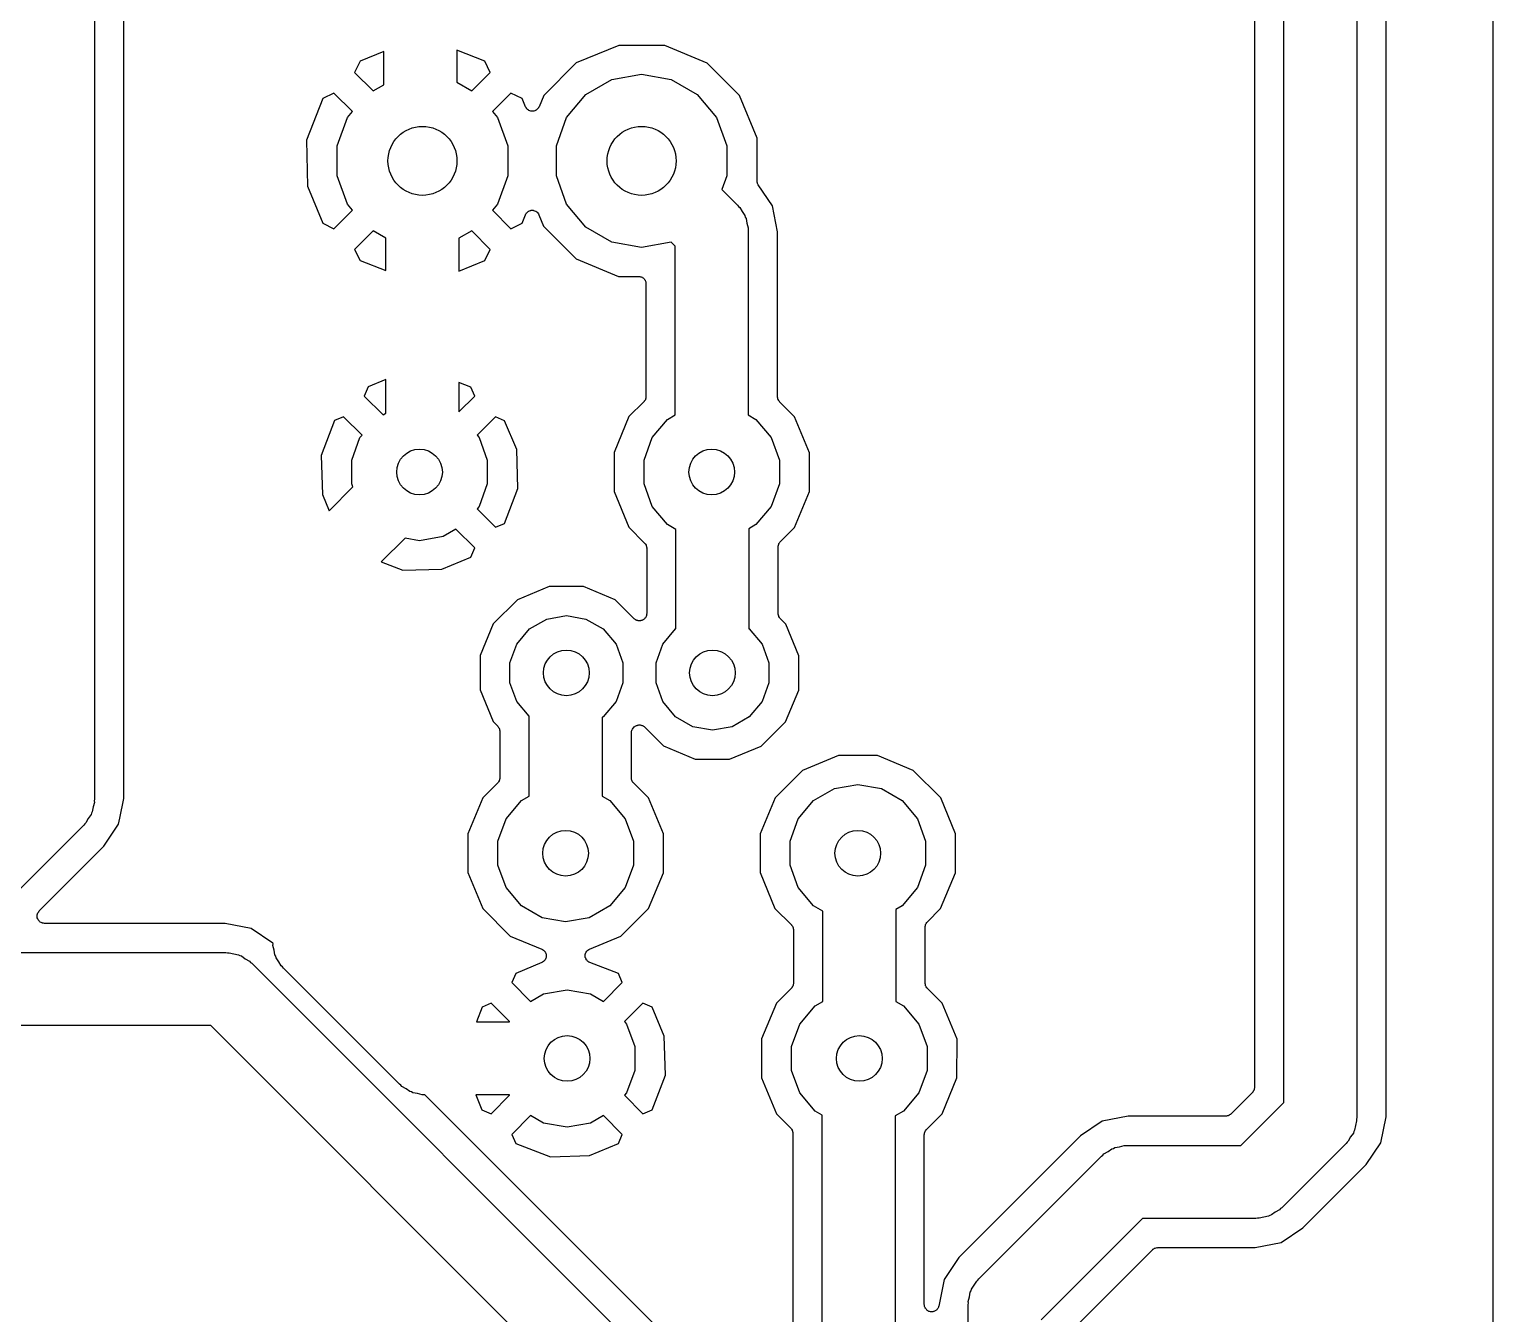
# Model space of a CAD drawing. Extents: x 74 to 224, y -146 to -46.
# Drawn here: x 198.64 to 224.08, y -80.07 to -57.73 of the extents above; entities that cross this region are included whole.
import ezdxf

# ---------------------------------------------------------------- set-up
doc = ezdxf.new("R2010")
doc.units = 0
doc.header["$MEASUREMENT"] = 0
doc.layers.add('BLACK', color=7, linetype='CONTINUOUS')

msp = doc.modelspace()

# ---------------------------------------------------------------- linework, layer by layer
at = {"layer": 'Black'}
for p, q in [((224.08, -46.303), (224.08, -112.356)), ((221.717, -51.0032), (221.717, -76.6572)), ((222.225, -76.6447), (222.225, -51.0157)), ((220.447, -76.3942), (220.447, -51.3274)), ((199.771, -51.562), (199.771, -71.12)), ((219.939, -51.6516), (219.939, -76.1311)), ((200.279, -58.5063), (200.279, -53.9619)), ((204.8, -58.1173), (204.391, -58.2868)), ((204.8, -58.6967), (204.8, -58.1173)), ((206.556, -58.288), (206.07, -58.0976)), ((206.07, -58.0976), (206.07, -58.6527)), ((208.886, -58.012), (208.147, -58.317)), ((209.684, -58.0127), (208.886, -58.012)), ((210.422, -58.319), (209.684, -58.0127)), ((200.279, -59.6364), (200.279, -58.5063)), ((204.391, -58.2868), (204.294, -58.4813)), ((204.294, -58.4813), (204.616, -58.8033)), ((206.331, -58.8033), (206.653, -58.4813)), ((206.653, -58.4813), (206.556, -58.288)), ((208.147, -58.317), (207.582, -58.8813)), ((208.768, -58.6054), (209.283, -58.5146)), ((209.283, -58.5146), (209.798, -58.6054)), ((210.986, -58.8843), (210.422, -58.319)), ((204.616, -58.8033), (204.8, -58.6967)), ((206.07, -58.6527), (206.331, -58.8033)), ((208.316, -58.8668), (208.768, -58.6054)), ((209.798, -58.6054), (210.251, -58.8668)), ((203.741, -58.9374), (203.458, -59.6592)), ((203.934, -58.8405), (203.741, -58.9374)), ((204.257, -59.1631), (203.934, -58.8405)), ((207.012, -58.8405), (206.69, -59.1631)), ((207.207, -58.938), (207.012, -58.8405)), ((207.265, -59.0793), (207.207, -58.938)), ((207.582, -58.8813), (207.5, -59.0794)), ((207.979, -59.2674), (208.316, -58.8668)), ((210.251, -58.8668), (210.587, -59.2674)), ((211.292, -59.6226), (210.986, -58.8843)), ((203.991, -59.7588), (204.169, -59.2674)), ((204.169, -59.2674), (204.257, -59.1631)), ((206.69, -59.1631), (206.777, -59.2674)), ((206.777, -59.2674), (206.956, -59.7588)), ((207.274, -59.0933), (207.265, -59.0793)), ((207.282, -59.1079), (207.274, -59.0933)), ((207.286, -59.1118), (207.282, -59.1079)), ((207.289, -59.1165), (207.286, -59.1118)), ((207.302, -59.1266), (207.289, -59.1165)), ((207.314, -59.1378), (207.302, -59.1266)), ((207.319, -59.1399), (207.314, -59.1378)), ((207.324, -59.1434), (207.319, -59.1399)), ((207.34, -59.1483), (207.324, -59.1434)), ((207.355, -59.1547), (207.34, -59.1483)), ((207.361, -59.1549), (207.355, -59.1547)), ((207.366, -59.1566), (207.361, -59.1549)), ((207.383, -59.1559), (207.366, -59.1566)), ((207.399, -59.1566), (207.383, -59.1559)), ((207.404, -59.1549), (207.399, -59.1566)), ((207.41, -59.1547), (207.404, -59.1549)), ((207.425, -59.1484), (207.41, -59.1547)), ((207.441, -59.1434), (207.425, -59.1484)), ((207.446, -59.14), (207.441, -59.1434)), ((207.451, -59.1378), (207.446, -59.14)), ((207.463, -59.1266), (207.451, -59.1378)), ((207.476, -59.1166), (207.463, -59.1266)), ((207.479, -59.1118), (207.476, -59.1166)), ((207.483, -59.108), (207.479, -59.1118)), ((207.491, -59.0933), (207.483, -59.108)), ((207.5, -59.0794), (207.491, -59.0933)), ((207.801, -59.7588), (207.979, -59.2674)), ((210.587, -59.2674), (210.766, -59.7588)), ((200.279, -61.5341), (200.279, -59.6364)), ((203.458, -59.6592), (203.473, -60.4591)), ((203.991, -60.2816), (203.991, -59.7588)), ((206.956, -59.7588), (206.956, -60.2816)), ((207.801, -60.2816), (207.801, -59.7588)), ((210.766, -59.7588), (210.766, -60.2816)), ((211.291, -60.3672), (211.292, -59.6226)), ((204.169, -60.773), (203.991, -60.2816)), ((206.956, -60.2816), (206.777, -60.773)), ((207.979, -60.773), (207.801, -60.2816)), ((210.766, -60.2816), (210.68, -60.5186)), ((203.473, -60.4591), (203.74, -61.1024)), ((210.68, -60.5186), (210.952, -60.7904)), ((211.294, -60.3823), (211.291, -60.3672)), ((211.295, -60.3975), (211.294, -60.3823)), ((211.297, -60.4038), (211.295, -60.3975)), ((211.298, -60.4107), (211.297, -60.4038)), ((211.306, -60.4239), (211.298, -60.4107)), ((211.312, -60.4379), (211.306, -60.4239)), ((211.556, -60.8029), (211.312, -60.4379)), ((204.257, -60.8773), (204.169, -60.773)), ((206.777, -60.773), (206.69, -60.8773)), ((208.316, -61.1736), (207.979, -60.773)), ((210.952, -60.7904), (210.968, -60.8133)), ((211.645, -61.2519), (211.556, -60.8029)), ((203.934, -61.1999), (204.257, -60.8773)), ((206.69, -60.8773), (207.012, -61.1999)), ((207.205, -61.103), (207.262, -60.9587)), ((207.262, -60.9587), (207.271, -60.9434)), ((207.271, -60.9434), (207.28, -60.9276)), ((207.28, -60.9276), (207.283, -60.9247)), ((207.283, -60.9247), (207.285, -60.921)), ((207.285, -60.921), (207.299, -60.9099)), ((207.299, -60.9099), (207.312, -60.8979)), ((207.312, -60.8979), (207.316, -60.8962)), ((207.316, -60.8962), (207.32, -60.8935)), ((207.32, -60.8935), (207.336, -60.8878)), ((207.336, -60.8878), (207.353, -60.881)), ((207.353, -60.881), (207.357, -60.8808)), ((207.357, -60.8808), (207.361, -60.8794)), ((207.361, -60.8794), (207.379, -60.8799)), ((207.379, -60.8799), (207.397, -60.8791)), ((207.397, -60.8791), (207.401, -60.8804)), ((207.401, -60.8804), (207.405, -60.8805)), ((207.405, -60.8805), (207.422, -60.887)), ((207.422, -60.887), (207.439, -60.8924)), ((207.439, -60.8924), (207.442, -60.8951)), ((207.442, -60.8951), (207.446, -60.8966)), ((207.446, -60.8966), (207.46, -60.9084)), ((207.46, -60.9084), (207.474, -60.9193)), ((207.474, -60.9193), (207.476, -60.9229)), ((207.476, -60.9229), (207.48, -60.9258)), ((207.48, -60.9258), (207.488, -60.9415)), ((207.488, -60.9415), (207.498, -60.9565)), ((207.498, -60.9565), (207.58, -61.1561)), ((210.968, -60.8133), (210.989, -60.8312)), ((210.989, -60.8312), (211.03, -60.9031)), ((211.03, -60.9031), (211.078, -60.971)), ((211.078, -60.971), (211.085, -60.998)), ((211.085, -60.998), (211.099, -61.0222)), ((211.099, -61.0222), (211.114, -61.1039)), ((203.74, -61.1024), (203.934, -61.1999)), ((204.616, -61.2371), (204.294, -61.5591)), ((204.838, -61.3657), (204.616, -61.2371)), ((206.331, -61.2371), (206.108, -61.3657)), ((206.653, -61.5591), (206.331, -61.2371)), ((207.012, -61.1999), (207.205, -61.103)), ((207.58, -61.1561), (208.144, -61.7214)), ((208.768, -61.435), (208.316, -61.1736)), ((211.114, -61.1039), (211.135, -61.1841)), ((211.135, -61.1841), (211.133, -61.2119)), ((211.133, -61.2119), (211.137, -61.2394)), ((211.137, -61.2394), (211.137, -64.4379)), ((211.645, -64.1185), (211.645, -61.2519)), ((200.279, -64.14), (200.279, -61.5341)), ((204.294, -61.5591), (204.391, -61.7524)), ((204.838, -61.9279), (204.838, -61.3657)), ((206.108, -61.3657), (206.108, -61.9388)), ((206.555, -61.7536), (206.653, -61.5591)), ((209.283, -61.5258), (208.768, -61.435)), ((209.798, -61.435), (209.283, -61.5258)), ((209.799, -61.4343), (209.798, -61.435)), ((209.867, -61.5024), (209.799, -61.4343)), ((209.867, -64.4379), (209.867, -61.5024)), ((204.391, -61.7524), (204.838, -61.9279)), ((206.108, -61.9388), (206.555, -61.7536)), ((208.144, -61.7214), (208.882, -62.0277)), ((208.882, -62.0277), (209.233, -62.028)), ((209.233, -62.028), (209.243, -62.03)), ((209.243, -62.03), (209.255, -62.03)), ((209.255, -62.03), (209.265, -62.0338)), ((209.265, -62.0338), (209.276, -62.0357)), ((209.276, -62.0357), (209.286, -62.0413)), ((209.286, -62.0413), (209.296, -62.045)), ((209.296, -62.045), (209.305, -62.0522)), ((209.305, -62.0522), (209.314, -62.0578)), ((209.314, -62.0578), (209.321, -62.0663)), ((209.321, -62.0663), (209.33, -62.0734)), ((209.33, -62.0734), (209.335, -62.0831)), ((209.335, -62.0831), (209.343, -62.0916)), ((209.343, -62.0916), (209.346, -62.102)), ((209.346, -62.102), (209.352, -62.1116)), ((209.352, -62.1116), (209.354, -62.1226)), ((209.354, -62.1226), (209.358, -62.1331)), ((209.358, -62.1331), (209.358, -62.1441)), ((209.358, -62.1441), (209.359, -62.155)), ((209.359, -62.155), (209.359, -64.1186)), ((204.838, -63.8232), (204.53, -63.9508)), ((204.838, -64.4086), (204.838, -63.8232)), ((204.53, -63.9508), (204.462, -64.1108)), ((204.462, -64.1108), (204.789, -64.4373)), ((206.316, -63.9528), (206.108, -63.8739)), ((206.108, -63.8739), (206.108, -64.3854)), ((206.108, -64.3854), (206.383, -64.1108)), ((206.383, -64.1108), (206.316, -63.9528)), ((200.279, -65.1204), (200.279, -64.14)), ((209.322, -64.2085), (209.063, -64.4669)), ((209.325, -64.2039), (209.322, -64.2085)), ((209.33, -64.2002), (209.325, -64.2039)), ((209.338, -64.1859), (209.33, -64.2002)), ((209.348, -64.1724), (209.338, -64.1859)), ((209.349, -64.1669), (209.348, -64.1724)), ((209.352, -64.162), (209.349, -64.1669)), ((209.355, -64.1458), (209.352, -64.162)), ((209.359, -64.1298), (209.355, -64.1458)), ((209.359, -64.1186), (209.359, -64.1242)), ((209.359, -64.1242), (209.359, -64.1298)), ((211.646, -64.124), (211.645, -64.1185)), ((211.646, -64.1295), (211.646, -64.124)), ((211.65, -64.1456), (211.646, -64.1295)), ((211.653, -64.162), (211.65, -64.1456)), ((211.656, -64.1668), (211.653, -64.162)), ((211.657, -64.1721), (211.656, -64.1668)), ((211.667, -64.1858), (211.657, -64.1721)), ((211.675, -64.2002), (211.667, -64.1858)), ((211.679, -64.2037), (211.675, -64.2002)), ((211.683, -64.2083), (211.679, -64.2037)), ((211.943, -64.4695), (211.683, -64.2083)), ((203.945, -64.5373), (203.715, -65.1419)), ((204.103, -64.47), (203.945, -64.5373)), ((204.423, -64.7903), (204.103, -64.47)), ((204.789, -64.4373), (204.838, -64.4086)), ((206.742, -64.47), (206.422, -64.7903)), ((206.902, -64.5381), (206.742, -64.47)), ((207.111, -65.0415), (206.902, -64.5381)), ((209.063, -64.4669), (208.804, -65.091)), ((209.467, -64.8328), (209.734, -64.5148)), ((209.734, -64.5148), (209.867, -64.4379)), ((211.137, -64.4379), (211.271, -64.5148)), ((211.271, -64.5148), (211.538, -64.8328)), ((212.201, -65.094), (211.943, -64.4695)), ((204.245, -65.2229), (204.387, -64.8328)), ((204.387, -64.8328), (204.423, -64.7903)), ((206.422, -64.7903), (206.458, -64.8328)), ((206.458, -64.8328), (206.6, -65.2229)), ((209.325, -65.2229), (209.467, -64.8328)), ((211.538, -64.8328), (211.68, -65.2229)), ((200.279, -66.7208), (200.279, -65.1204)), ((200.279, -65.1204), (200.279, -65.1204)), ((207.13, -65.7189), (207.111, -65.0415)), ((208.804, -65.091), (208.804, -65.7668)), ((212.201, -65.7698), (212.201, -65.094)), ((203.715, -65.1419), (203.734, -65.8193)), ((204.245, -65.6379), (204.245, -65.2229)), ((206.6, -65.2229), (206.6, -65.6379)), ((209.325, -65.6379), (209.325, -65.2229)), ((211.68, -65.2229), (211.68, -65.6379)), ((204.265, -65.6903), (204.245, -65.6379)), ((206.6, -65.6379), (206.458, -66.028)), ((209.467, -66.028), (209.325, -65.6379)), ((211.68, -65.6379), (211.538, -66.028)), ((203.734, -65.8193), (203.852, -66.1029)), ((203.852, -66.1029), (204.265, -65.6903)), ((206.9, -66.3235), (207.13, -65.7189)), ((208.804, -65.7668), (209.062, -66.3913)), ((211.942, -66.3939), (212.201, -65.7698)), ((206.458, -66.028), (206.422, -66.0705)), ((206.422, -66.0705), (206.742, -66.3908)), ((209.734, -66.346), (209.467, -66.028)), ((211.538, -66.028), (211.271, -66.346)), ((206.742, -66.3908), (206.9, -66.3235)), ((209.062, -66.3913), (209.335, -66.6653)), ((209.88, -66.4302), (209.734, -66.346)), ((211.271, -66.346), (211.15, -66.4156)), ((211.695, -66.6396), (211.942, -66.3939)), ((205.17, -66.581), (204.757, -66.9944)), ((205.422, -66.6256), (205.17, -66.581)), ((205.831, -66.5535), (205.422, -66.6256)), ((206.056, -66.4235), (205.831, -66.5535)), ((206.383, -66.75), (206.056, -66.4235)), ((209.88, -68.1569), (209.88, -66.4302)), ((211.15, -66.4156), (211.15, -68.1569)), ((211.68, -66.6622), (211.688, -66.6479)), ((211.688, -66.6479), (211.692, -66.6442)), ((211.692, -66.6442), (211.695, -66.6396)), ((200.279, -71.1075), (200.279, -66.7208)), ((205.811, -67.1185), (206.315, -66.91)), ((206.315, -66.91), (206.383, -66.75)), ((209.335, -66.6653), (209.338, -66.6698)), ((209.338, -66.6698), (209.342, -66.6733)), ((209.342, -66.6733), (209.351, -66.6878)), ((209.351, -66.6878), (209.36, -66.7014)), ((209.36, -66.7014), (209.362, -66.7068)), ((209.362, -66.7068), (209.365, -66.7115)), ((209.365, -66.7115), (209.367, -66.7279)), ((209.367, -66.7279), (209.372, -66.744)), ((209.372, -66.744), (209.371, -66.7495)), ((209.371, -66.7495), (209.372, -66.755)), ((209.372, -66.755), (209.372, -67.8915)), ((211.658, -66.7295), (211.659, -66.724)), ((211.658, -67.8919), (211.658, -66.7295)), ((211.659, -66.7183), (211.663, -66.7024)), ((211.659, -66.724), (211.659, -66.7183)), ((211.663, -66.7024), (211.666, -66.6861)), ((211.666, -66.6861), (211.669, -66.6812)), ((211.669, -66.6812), (211.67, -66.6757)), ((211.67, -66.6757), (211.68, -66.6622)), ((204.757, -66.9944), (205.134, -67.1381)), ((205.134, -67.1381), (205.811, -67.1185)), ((207.678, -67.4225), (207.127, -67.6504)), ((208.275, -67.423), (207.678, -67.4225)), ((207.127, -67.6504), (206.704, -68.072)), ((208.826, -67.6518), (208.275, -67.423)), ((209.155, -67.9814), (208.826, -67.6518)), ((207.635, -67.987), (207.975, -67.9269)), ((207.975, -67.9269), (208.316, -67.987)), ((209.366, -67.9291), (209.365, -67.9349)), ((209.368, -67.9247), (209.366, -67.9291)), ((209.369, -67.9144), (209.368, -67.9247)), ((209.372, -67.9026), (209.369, -67.9144)), ((209.372, -67.8915), (209.371, -67.897)), ((209.371, -67.897), (209.372, -67.9026)), ((211.659, -67.8974), (211.658, -67.8919)), ((211.659, -67.9029), (211.659, -67.8974)), ((211.663, -67.919), (211.659, -67.9029)), ((211.666, -67.9354), (211.663, -67.919)), ((206.704, -68.072), (206.475, -68.6232)), ((207.113, -68.4249), (207.335, -68.1599)), ((207.335, -68.1599), (207.635, -67.987)), ((208.316, -67.987), (208.615, -68.1599)), ((208.615, -68.1599), (208.838, -68.4249)), ((209.164, -67.9878), (209.155, -67.9814)), ((209.172, -67.9957), (209.164, -67.9878)), ((209.178, -67.9986), (209.172, -67.9957)), ((209.182, -68.0015), (209.178, -67.9986)), ((209.186, -68.003), (209.182, -68.0015)), ((209.191, -68.0068), (209.186, -68.003)), ((209.202, -68.0097), (209.191, -68.0068)), ((209.212, -68.0144), (209.202, -68.0097)), ((209.219, -68.015), (209.212, -68.0144)), ((209.223, -68.0166), (209.219, -68.015)), ((209.228, -68.0166), (209.223, -68.0166)), ((209.234, -68.0182), (209.228, -68.0166)), ((209.245, -68.0173), (209.234, -68.0182)), ((209.256, -68.0182), (209.245, -68.0173)), ((209.262, -68.0166), (209.256, -68.0182)), ((209.267, -68.0166), (209.262, -68.0166)), ((209.272, -68.0149), (209.267, -68.0166)), ((209.278, -68.0144), (209.272, -68.0149)), ((209.288, -68.0097), (209.278, -68.0144)), ((209.299, -68.0068), (209.288, -68.0097)), ((209.304, -68.0033), (209.299, -68.0068)), ((209.309, -68.0015), (209.304, -68.0033)), ((209.313, -67.9982), (209.309, -68.0015)), ((209.318, -67.9958), (209.313, -67.9982)), ((209.326, -67.9879), (209.318, -67.9958)), ((209.335, -67.9815), (209.326, -67.9879)), ((209.338, -67.9767), (209.335, -67.9813)), ((209.335, -67.9813), (209.335, -67.9815)), ((209.342, -67.9731), (209.338, -67.9767)), ((209.345, -67.9683), (209.342, -67.9731)), ((209.349, -67.9646), (209.345, -67.9683)), ((209.354, -67.9548), (209.349, -67.9646)), ((209.36, -67.9452), (209.354, -67.9548)), ((209.362, -67.9398), (209.36, -67.9452)), ((209.365, -67.9349), (209.362, -67.9398)), ((209.653, -68.4249), (209.875, -68.1599)), ((209.875, -68.1599), (209.88, -68.1569)), ((211.15, -68.1569), (211.155, -68.1599)), ((211.155, -68.1599), (211.378, -68.4249)), ((211.669, -67.9401), (211.666, -67.9354)), ((211.67, -67.9455), (211.669, -67.9401)), ((211.68, -67.9591), (211.67, -67.9455)), ((211.688, -67.9736), (211.68, -67.9591)), ((211.692, -67.9771), (211.688, -67.9736)), ((211.695, -67.9816), (211.692, -67.9771)), ((211.788, -68.0742), (211.695, -67.9816)), ((212.016, -68.6258), (211.788, -68.0742)), ((206.994, -68.7499), (207.113, -68.4249)), ((208.838, -68.4249), (208.956, -68.7499)), ((209.534, -68.7499), (209.653, -68.4249)), ((211.378, -68.4249), (211.496, -68.7499)), ((206.475, -68.6232), (206.475, -69.22)), ((212.015, -69.2226), (212.016, -68.6258)), ((206.994, -69.0958), (206.994, -68.7499)), ((208.956, -68.7499), (208.956, -69.0958)), ((209.534, -69.0958), (209.534, -68.7499)), ((211.496, -68.7499), (211.496, -69.0958)), ((207.113, -69.4209), (206.994, -69.0958)), ((208.956, -69.0958), (208.838, -69.4209)), ((209.653, -69.4209), (209.534, -69.0958)), ((211.496, -69.0958), (211.378, -69.4209)), ((206.475, -69.22), (206.703, -69.7716)), ((207.327, -69.6769), (207.113, -69.4209)), ((208.838, -69.4209), (208.615, -69.6859)), ((209.875, -69.6859), (209.653, -69.4209)), ((211.378, -69.4209), (211.155, -69.6859)), ((211.786, -69.7738), (212.015, -69.2226)), ((207.327, -71.0673), (207.327, -69.6769)), ((208.615, -69.6859), (208.597, -69.6962)), ((208.597, -69.6962), (208.597, -71.0673)), ((210.175, -69.8588), (209.875, -69.6859)), ((211.155, -69.6859), (210.856, -69.8588)), ((206.703, -69.7716), (206.782, -69.8514)), ((206.782, -69.8514), (206.786, -69.856)), ((206.786, -69.856), (206.79, -69.8595)), ((206.79, -69.8595), (206.798, -69.8739)), ((206.798, -69.8739), (206.808, -69.8876)), ((206.808, -69.8876), (206.809, -69.8929)), ((206.809, -69.8929), (206.812, -69.8977)), ((206.812, -69.8977), (206.815, -69.9141)), ((206.815, -69.9141), (206.819, -69.9302)), ((206.819, -69.9302), (206.819, -69.9357)), ((206.819, -69.9357), (206.819, -69.9412)), ((206.819, -69.9412), (206.819, -70.748)), ((209.105, -69.967), (209.106, -69.9614)), ((209.106, -69.9558), (209.11, -69.9398)), ((209.106, -69.9614), (209.106, -69.9558)), ((209.11, -69.9398), (209.113, -69.9235)), ((209.113, -69.9235), (209.116, -69.9187)), ((209.116, -69.9187), (209.117, -69.9132)), ((209.117, -69.9132), (209.127, -69.8997)), ((209.127, -69.8997), (209.135, -69.8853)), ((209.135, -69.8853), (209.14, -69.8817)), ((209.14, -69.8817), (209.143, -69.8771)), ((209.143, -69.8771), (209.156, -69.8642)), ((209.156, -69.8642), (209.165, -69.8578)), ((209.165, -69.8578), (209.173, -69.85)), ((209.173, -69.85), (209.183, -69.8453)), ((209.183, -69.8453), (209.192, -69.8389)), ((209.192, -69.8389), (209.203, -69.8361)), ((209.203, -69.8361), (209.213, -69.8314)), ((209.213, -69.8314), (209.224, -69.8304)), ((209.224, -69.8304), (209.234, -69.8276)), ((209.234, -69.8276), (209.246, -69.8285)), ((209.246, -69.8285), (209.257, -69.8276)), ((209.257, -69.8276), (209.267, -69.8305)), ((209.267, -69.8305), (209.278, -69.8314)), ((209.278, -69.8314), (209.288, -69.8361)), ((209.288, -69.8361), (209.299, -69.839)), ((209.299, -69.839), (209.308, -69.8454)), ((209.308, -69.8454), (209.318, -69.8501)), ((209.318, -69.8501), (209.326, -69.858)), ((209.326, -69.858), (209.335, -69.8644)), ((209.335, -69.8644), (209.664, -70.194)), ((210.515, -69.9189), (210.175, -69.8588)), ((210.856, -69.8588), (210.515, -69.9189)), ((211.364, -70.1954), (211.786, -69.7738)), ((209.105, -70.7479), (209.105, -69.967)), ((209.664, -70.194), (210.215, -70.4228)), ((210.812, -70.4233), (211.364, -70.1954)), ((210.215, -70.4228), (210.812, -70.4233)), ((212.706, -70.3609), (212.082, -70.6189)), ((213.382, -70.3615), (212.706, -70.3609)), ((214.006, -70.6206), (213.382, -70.3615)), ((212.082, -70.6189), (211.603, -71.0964)), ((214.483, -71.0989), (214.006, -70.6206)), ((206.782, -70.8379), (206.523, -71.0964)), ((206.785, -70.8333), (206.782, -70.8379)), ((206.79, -70.8296), (206.785, -70.8333)), ((206.798, -70.8153), (206.79, -70.8296)), ((206.808, -70.8018), (206.798, -70.8153)), ((206.809, -70.7963), (206.808, -70.8018)), ((206.812, -70.7914), (206.809, -70.7963)), ((206.815, -70.7752), (206.812, -70.7914)), ((206.819, -70.7592), (206.815, -70.7752)), ((206.819, -70.748), (206.819, -70.7536)), ((206.819, -70.7536), (206.819, -70.7592)), ((209.106, -70.7534), (209.105, -70.7479)), ((209.106, -70.7589), (209.106, -70.7534)), ((209.11, -70.775), (209.106, -70.7589)), ((209.113, -70.7914), (209.11, -70.775)), ((209.116, -70.7962), (209.113, -70.7914)), ((209.117, -70.8015), (209.116, -70.7962)), ((209.127, -70.8152), (209.117, -70.8015)), ((209.135, -70.8296), (209.127, -70.8152)), ((209.139, -70.8331), (209.135, -70.8296)), ((209.143, -70.8377), (209.139, -70.8331)), ((209.403, -71.0989), (209.143, -70.8377)), ((212.274, -71.1442), (212.634, -70.9367)), ((212.634, -70.9367), (213.042, -70.8646)), ((213.042, -70.8646), (213.451, -70.9367)), ((213.451, -70.9367), (213.811, -71.1442)), ((199.769, -71.1753), (199.747, -71.2555)), ((199.771, -71.12), (199.766, -71.1475)), ((199.766, -71.1475), (199.769, -71.1753)), ((200.211, -71.4508), (200.279, -71.1075)), ((206.523, -71.0964), (206.264, -71.7204)), ((206.927, -71.4622), (207.194, -71.1442)), ((207.194, -71.1442), (207.327, -71.0673)), ((208.597, -71.0673), (208.731, -71.1442)), ((208.731, -71.1442), (208.998, -71.4622)), ((209.661, -71.7234), (209.403, -71.0989)), ((211.603, -71.0964), (211.344, -71.7204)), ((212.007, -71.4622), (212.274, -71.1442)), ((213.811, -71.1442), (214.078, -71.4622)), ((214.741, -71.7234), (214.483, -71.0989)), ((199.664, -71.4563), (199.622, -71.5282)), ((199.712, -71.3884), (199.664, -71.4563)), ((199.719, -71.3614), (199.712, -71.3884)), ((199.733, -71.3372), (199.719, -71.3614)), ((199.747, -71.2555), (199.733, -71.3372)), ((200.19, -71.5565), (200.211, -71.4508)), ((206.785, -71.8523), (206.927, -71.4622)), ((208.998, -71.4622), (209.14, -71.8523)), ((211.865, -71.8523), (212.007, -71.4622)), ((214.078, -71.4622), (214.22, -71.8523)), ((199.585, -71.569), (197.959, -73.1946)), ((199.601, -71.5461), (199.585, -71.569)), ((199.622, -71.5282), (199.601, -71.5461)), ((199.935, -71.9371), (200.19, -71.5565)), ((206.264, -71.7204), (206.264, -72.3962)), ((209.661, -72.3992), (209.661, -71.7234)), ((211.344, -71.7204), (211.344, -72.3962)), ((214.741, -72.3992), (214.741, -71.7234)), ((198.81, -73.0622), (199.935, -71.9371)), ((206.785, -72.2673), (206.785, -71.8523)), ((209.14, -71.8523), (209.14, -72.2673)), ((211.865, -72.2673), (211.865, -71.8523)), ((214.22, -71.8523), (214.22, -72.2673)), ((206.264, -72.3962), (206.522, -73.0207)), ((206.927, -72.6574), (206.785, -72.2673)), ((209.14, -72.2673), (208.998, -72.6574)), ((209.402, -73.0232), (209.661, -72.3992)), ((211.344, -72.3962), (211.602, -73.0207)), ((212.007, -72.6574), (211.865, -72.2673)), ((214.22, -72.2673), (214.078, -72.6574)), ((214.482, -73.0232), (214.741, -72.3992)), ((207.194, -72.9754), (206.927, -72.6574)), ((208.998, -72.6574), (208.731, -72.9754)), ((212.274, -72.9754), (212.007, -72.6574)), ((214.078, -72.6574), (213.811, -72.9754)), ((207.554, -73.1829), (207.194, -72.9754)), ((208.731, -72.9754), (208.371, -73.1829)), ((212.433, -73.0669), (212.274, -72.9754)), ((213.811, -72.9754), (213.703, -73.0376)), ((198.774, -73.1409), (198.775, -73.1355)), ((198.775, -73.1575), (198.774, -73.1409)), ((198.775, -73.1299), (198.781, -73.1144)), ((198.775, -73.1355), (198.775, -73.1299)), ((198.775, -73.1741), (198.775, -73.1575)), ((198.777, -73.1793), (198.775, -73.1741)), ((198.777, -73.1849), (198.777, -73.1793)), ((198.784, -73.1999), (198.777, -73.1849)), ((198.781, -73.1144), (198.785, -73.0983)), ((198.79, -73.2155), (198.784, -73.1999)), ((198.785, -73.0983), (198.788, -73.0938)), ((198.788, -73.0938), (198.79, -73.0885)), ((198.79, -73.0885), (198.801, -73.0758)), ((198.794, -73.2198), (198.79, -73.2155)), ((198.796, -73.2248), (198.794, -73.2198)), ((198.808, -73.2366), (198.796, -73.2248)), ((198.801, -73.0758), (198.81, -73.0622)), ((198.818, -73.2493), (198.808, -73.2366)), ((198.823, -73.2521), (198.818, -73.2493)), ((198.827, -73.256), (198.823, -73.2521)), ((198.842, -73.263), (198.827, -73.256)), ((198.857, -73.2713), (198.842, -73.263)), ((198.862, -73.2723), (198.857, -73.2713)), ((198.867, -73.2747), (198.862, -73.2723)), ((206.522, -73.0207), (206.999, -73.499)), ((207.962, -73.255), (207.554, -73.1829)), ((208.371, -73.1829), (207.962, -73.255)), ((208.923, -73.5007), (209.402, -73.0232)), ((211.602, -73.0207), (211.888, -73.3074)), ((212.433, -74.636), (212.433, -73.0669)), ((213.703, -73.0376), (213.703, -74.636)), ((214.232, -73.2789), (214.241, -73.2646)), ((214.241, -73.2646), (214.245, -73.261)), ((214.245, -73.261), (214.248, -73.2564)), ((214.248, -73.2564), (214.482, -73.0232)), ((198.884, -73.2761), (198.867, -73.2747)), ((198.9, -73.279), (198.884, -73.2761)), ((202.044, -73.279), (198.9, -73.279)), ((202.493, -73.3683), (202.044, -73.279)), ((202.872, -73.6212), (202.493, -73.3683)), ((206.999, -73.499), (207.548, -73.727)), ((208.38, -73.7253), (208.923, -73.5007)), ((211.888, -73.3074), (211.891, -73.3119)), ((211.891, -73.3119), (211.895, -73.3155)), ((211.895, -73.3155), (211.904, -73.3299)), ((211.904, -73.3299), (211.913, -73.3435)), ((211.913, -73.3435), (211.914, -73.3489)), ((211.914, -73.3489), (211.917, -73.3537)), ((211.917, -73.3537), (211.92, -73.3701)), ((211.92, -73.3701), (211.924, -73.3861)), ((211.924, -73.3861), (211.924, -73.3917)), ((211.924, -73.3917), (211.925, -73.3971)), ((211.925, -73.3971), (211.925, -74.3167)), ((214.211, -73.3351), (214.216, -73.3191)), ((214.212, -73.3407), (214.211, -73.3351)), ((214.211, -73.3462), (214.212, -73.3407)), ((214.211, -74.3166), (214.211, -73.3462)), ((214.216, -73.3191), (214.219, -73.3028)), ((214.219, -73.3028), (214.221, -73.2979)), ((214.221, -73.2979), (214.223, -73.2925)), ((214.223, -73.2925), (214.232, -73.2789)), ((202.875, -73.6367), (202.872, -73.6212)), ((202.872, -73.6645), (202.875, -73.6367)), ((202.894, -73.7447), (202.872, -73.6645)), ((202.908, -73.8264), (202.894, -73.7447)), ((207.548, -73.727), (207.562, -73.7359)), ((207.562, -73.7359), (207.577, -73.7435)), ((207.577, -73.7435), (207.58, -73.7476)), ((207.58, -73.7476), (207.585, -73.7507)), ((207.585, -73.7507), (207.595, -73.7638)), ((207.595, -73.7638), (207.606, -73.776)), ((207.606, -73.776), (207.609, -73.7812)), ((207.609, -73.7812), (207.612, -73.7857)), ((208.316, -73.784), (208.318, -73.781)), ((208.318, -73.781), (208.319, -73.7776)), ((208.319, -73.7776), (208.331, -73.7636)), ((208.331, -73.7636), (208.342, -73.749)), ((208.342, -73.749), (208.346, -73.747)), ((208.346, -73.747), (208.348, -73.7442)), ((208.348, -73.7442), (208.364, -73.7352)), ((208.364, -73.7352), (208.38, -73.7253)), ((196.469, -73.787), (202.057, -73.787)), ((202.057, -73.787), (202.085, -73.7919)), ((202.085, -73.7919), (202.112, -73.7894)), ((202.112, -73.7894), (202.192, -73.8109)), ((202.192, -73.8109), (202.274, -73.8253)), ((202.274, -73.8253), (202.298, -73.8393)), ((202.298, -73.8393), (202.325, -73.8465)), ((202.325, -73.8465), (202.393, -73.8941)), ((202.393, -73.8941), (202.465, -73.9356)), ((202.465, -73.9356), (202.483, -73.957)), ((202.483, -73.957), (202.506, -73.973)), ((202.506, -73.973), (209.237, -80.704)), ((202.922, -73.8506), (202.908, -73.8264)), ((202.929, -73.8776), (202.922, -73.8506)), ((202.977, -73.9455), (202.929, -73.8776)), ((203.018, -74.0174), (202.977, -73.9455)), ((203.04, -74.0353), (203.018, -74.0174)), ((203.056, -74.0582), (203.04, -74.0353)), ((207.548, -73.9616), (207.096, -74.1489)), ((207.562, -73.9527), (207.548, -73.9616)), ((207.577, -73.9451), (207.562, -73.9527)), ((207.58, -73.9409), (207.577, -73.9451)), ((207.585, -73.9379), (207.58, -73.9409)), ((207.595, -73.9248), (207.585, -73.9379)), ((207.606, -73.9126), (207.595, -73.9248)), ((207.609, -73.9074), (207.606, -73.9126)), ((207.612, -73.9029), (207.609, -73.9074)), ((207.612, -73.7857), (207.617, -73.8015)), ((207.617, -73.8871), (207.612, -73.9029)), ((207.617, -73.8015), (207.623, -73.8168)), ((207.623, -73.8718), (207.617, -73.8871)), ((207.623, -73.8168), (207.624, -73.8224)), ((207.624, -73.8662), (207.623, -73.8718)), ((207.624, -73.8224), (207.625, -73.8278)), ((207.625, -73.8608), (207.624, -73.8662)), ((207.625, -73.8278), (207.625, -73.8443)), ((207.625, -73.8443), (207.625, -73.8608)), ((208.302, -73.826), (208.303, -73.8225)), ((208.303, -73.8445), (208.302, -73.826)), ((208.303, -73.8188), (208.31, -73.8016)), ((208.303, -73.8225), (208.303, -73.8188)), ((208.303, -73.8629), (208.303, -73.8445)), ((208.304, -73.8664), (208.303, -73.8629)), ((208.304, -73.8701), (208.304, -73.8664)), ((208.311, -73.8872), (208.304, -73.8701)), ((208.31, -73.8016), (208.316, -73.784)), ((208.317, -73.9046), (208.311, -73.8872)), ((208.32, -73.9074), (208.317, -73.9046)), ((208.321, -73.9108), (208.32, -73.9074)), ((208.334, -73.9245), (208.321, -73.9108)), ((208.345, -73.9388), (208.334, -73.9245)), ((208.348, -73.9407), (208.345, -73.9388)), ((208.351, -73.9434), (208.348, -73.9407)), ((208.367, -73.9519), (208.351, -73.9434)), ((208.383, -73.9614), (208.367, -73.9519)), ((208.881, -74.1509), (208.383, -73.9614)), ((205.075, -76.0775), (203.056, -74.0582)), ((207.096, -74.1489), (207.028, -74.3089)), ((208.948, -74.3089), (208.881, -74.1509)), ((207.028, -74.3089), (207.354, -74.6354)), ((207.354, -74.6354), (207.579, -74.5054)), ((207.579, -74.5054), (207.988, -74.4333)), ((207.988, -74.4333), (208.397, -74.5054)), ((208.397, -74.5054), (208.622, -74.6354)), ((208.622, -74.6354), (208.948, -74.3089)), ((211.888, -74.4066), (211.629, -74.665)), ((211.891, -74.402), (211.888, -74.4066)), ((211.895, -74.3983), (211.891, -74.402)), ((211.903, -74.384), (211.895, -74.3983)), ((211.913, -74.3705), (211.903, -74.384)), ((211.914, -74.365), (211.913, -74.3705)), ((211.917, -74.3601), (211.914, -74.365)), ((211.92, -74.3439), (211.917, -74.3601)), ((211.924, -74.3279), (211.92, -74.3439)), ((211.925, -74.3167), (211.924, -74.3223)), ((211.924, -74.3223), (211.924, -74.3279)), ((214.212, -74.3221), (214.211, -74.3166)), ((214.211, -74.3276), (214.212, -74.3221)), ((214.216, -74.3437), (214.211, -74.3276)), ((214.219, -74.3601), (214.216, -74.3437)), ((214.221, -74.3649), (214.219, -74.3601)), ((214.223, -74.3702), (214.221, -74.3649)), ((214.232, -74.3839), (214.223, -74.3702)), ((214.241, -74.3983), (214.232, -74.3839)), ((214.245, -74.4018), (214.241, -74.3983)), ((214.248, -74.4064), (214.245, -74.4018)), ((214.509, -74.6676), (214.248, -74.4064)), ((206.51, -74.7354), (206.412, -74.9935)), ((206.668, -74.6681), (206.51, -74.7354)), ((206.989, -74.9884), (206.668, -74.6681)), ((209.307, -74.6681), (208.987, -74.9884)), ((209.467, -74.7362), (209.307, -74.6681)), ((209.676, -75.2396), (209.467, -74.7362)), ((211.629, -74.665), (211.37, -75.2891)), ((212.033, -75.0309), (212.3, -74.7129)), ((212.3, -74.7129), (212.433, -74.636)), ((213.703, -74.636), (213.836, -74.7129)), ((213.836, -74.7129), (214.103, -75.0309)), ((214.767, -75.2921), (214.509, -74.6676)), ((206.412, -74.9935), (206.984, -74.9935)), ((206.984, -74.9935), (206.989, -74.9884)), ((208.987, -74.9884), (209.023, -75.0309)), ((209.023, -75.0309), (209.165, -75.421)), ((211.891, -75.421), (212.033, -75.0309)), ((214.103, -75.0309), (214.245, -75.421)), ((201.794, -75.057), (196.732, -75.057)), ((208.153, -81.416), (201.794, -75.057)), ((209.696, -75.917), (209.676, -75.2396)), ((211.37, -75.2891), (211.369, -75.9649)), ((214.766, -75.9679), (214.767, -75.2921)), ((209.165, -75.421), (209.165, -75.836)), ((211.891, -75.836), (211.891, -75.421)), ((214.245, -75.421), (214.245, -75.836)), ((209.165, -75.836), (209.023, -76.2261)), ((209.465, -76.5216), (209.696, -75.917)), ((211.369, -75.9649), (211.627, -76.5894)), ((212.033, -76.2261), (211.891, -75.836)), ((214.245, -75.836), (214.103, -76.2261)), ((214.507, -76.5919), (214.766, -75.9679)), ((205.098, -76.0935), (205.075, -76.0775)), ((205.116, -76.1149), (205.098, -76.0935)), ((205.188, -76.1564), (205.116, -76.1149)), ((205.256, -76.204), (205.188, -76.1564)), ((205.283, -76.2112), (205.256, -76.204)), ((205.307, -76.2252), (205.283, -76.2112)), ((205.389, -76.2396), (205.307, -76.2252)), ((205.469, -76.2611), (205.389, -76.2396)), ((205.497, -76.2586), (205.469, -76.2611)), ((205.513, -76.2615), (205.497, -76.2586)), ((206.26, -77.0087), (205.513, -76.2615)), ((206.402, -76.2635), (206.508, -76.5208)), ((206.984, -76.2635), (206.402, -76.2635)), ((206.668, -76.5889), (206.989, -76.2686)), ((206.989, -76.2686), (206.984, -76.2635)), ((209.023, -76.2261), (208.987, -76.2686)), ((208.987, -76.2686), (209.307, -76.5889)), ((212.3, -76.5441), (212.033, -76.2261)), ((214.103, -76.2261), (213.836, -76.5441)), ((219.901, -76.221), (219.528, -76.5946)), ((219.905, -76.2164), (219.901, -76.221)), ((219.909, -76.2128), (219.905, -76.2164)), ((219.917, -76.1984), (219.909, -76.2128)), ((219.927, -76.1848), (219.917, -76.1984)), ((219.928, -76.1794), (219.927, -76.1848)), ((219.931, -76.1746), (219.928, -76.1794)), ((219.934, -76.1582), (219.931, -76.1746)), ((219.938, -76.1422), (219.934, -76.1582)), ((219.939, -76.1311), (219.938, -76.1367)), ((219.938, -76.1367), (219.938, -76.1422)), ((206.508, -76.5208), (206.668, -76.5889)), ((209.307, -76.5889), (209.465, -76.5216)), ((212.42, -76.6137), (212.3, -76.5441)), ((213.836, -76.5441), (213.69, -76.6283)), ((219.701, -77.1398), (220.447, -76.3942)), ((207.354, -76.6216), (207.028, -76.9481)), ((207.579, -76.7516), (207.354, -76.6216)), ((207.988, -76.8237), (207.579, -76.7516)), ((208.397, -76.7516), (207.988, -76.8237)), ((208.622, -76.6216), (208.397, -76.7516)), ((208.948, -76.9481), (208.622, -76.6216)), ((211.627, -76.5894), (211.875, -76.8379)), ((212.42, -80.9947), (212.42, -76.6137)), ((213.69, -76.6283), (213.69, -80.9947)), ((214.235, -76.8631), (214.507, -76.5919)), ((217.292, -76.7211), (216.912, -76.9754)), ((217.741, -76.6318), (217.292, -76.7211)), ((219.438, -76.6318), (217.741, -76.6318)), ((219.443, -76.6308), (219.438, -76.6318)), ((219.449, -76.6313), (219.443, -76.6308)), ((219.465, -76.627), (219.449, -76.6313)), ((219.481, -76.6241), (219.465, -76.627)), ((219.486, -76.6213), (219.481, -76.6241)), ((219.492, -76.6199), (219.486, -76.6213)), ((219.505, -76.6104), (219.492, -76.6199)), ((219.52, -76.6021), (219.505, -76.6104)), ((219.523, -76.5978), (219.52, -76.6021)), ((219.528, -76.5946), (219.523, -76.5978)), ((221.693, -76.7927), (221.678, -76.8744)), ((221.714, -76.7125), (221.693, -76.7927)), ((221.717, -76.6572), (221.712, -76.6847)), ((221.712, -76.6847), (221.714, -76.7125)), ((222.135, -77.0937), (222.225, -76.6447)), ((209.587, -80.3359), (206.26, -77.0087)), ((206.26, -77.0087), (206.26, -77.0087)), ((207.028, -76.9481), (207.095, -77.1061)), ((208.88, -77.1081), (208.948, -76.9481)), ((211.875, -76.8379), (211.878, -76.8424)), ((211.878, -76.8424), (211.882, -76.846)), ((211.882, -76.846), (211.891, -76.8604)), ((211.891, -76.8604), (211.9, -76.8741)), ((211.9, -76.8741), (211.902, -76.8794)), ((211.902, -76.8794), (211.905, -76.8842)), ((211.905, -76.8842), (211.907, -76.9006)), ((211.907, -76.9006), (211.912, -76.9167)), ((211.912, -76.9167), (211.911, -76.9222)), ((211.911, -76.9222), (211.912, -76.9276)), ((211.912, -76.9276), (211.912, -80.7343)), ((214.198, -76.953), (214.199, -76.9474)), ((214.198, -79.9084), (214.198, -76.953)), ((214.199, -76.9418), (214.203, -76.9258)), ((214.199, -76.9474), (214.199, -76.9418)), ((214.203, -76.9258), (214.206, -76.9095)), ((214.206, -76.9095), (214.209, -76.9046)), ((214.209, -76.9046), (214.21, -76.8992)), ((214.21, -76.8992), (214.22, -76.8857)), ((214.22, -76.8857), (214.228, -76.8713)), ((214.228, -76.8713), (214.232, -76.8677)), ((214.232, -76.8677), (214.235, -76.8631)), ((216.912, -76.9754), (214.796, -79.0913)), ((221.547, -77.0833), (221.531, -77.1062)), ((221.568, -77.0654), (221.547, -77.0833)), ((221.61, -76.9935), (221.568, -77.0654)), ((221.657, -76.9256), (221.61, -76.9935)), ((221.664, -76.8986), (221.657, -76.9256)), ((221.678, -76.8744), (221.664, -76.8986)), ((207.095, -77.1061), (207.699, -77.3362)), ((207.699, -77.3362), (208.377, -77.3166)), ((208.377, -77.3166), (208.88, -77.1081)), ((215.146, -79.4594), (217.28, -77.3258)), ((217.28, -77.3258), (217.303, -77.3098)), ((217.303, -77.3098), (217.321, -77.2884)), ((217.321, -77.2884), (217.392, -77.2469)), ((217.392, -77.2469), (217.46, -77.1993)), ((217.46, -77.1993), (217.487, -77.1921)), ((217.487, -77.1921), (217.512, -77.1781)), ((217.512, -77.1781), (217.593, -77.1637)), ((217.593, -77.1637), (217.673, -77.1422)), ((217.673, -77.1422), (217.701, -77.1447)), ((217.701, -77.1447), (217.729, -77.1398)), ((217.729, -77.1398), (219.701, -77.1398)), ((221.531, -77.1062), (220.413, -78.2238)), ((221.881, -77.4743), (222.135, -77.0937)), ((220.781, -78.5742), (221.881, -77.4743)), ((220.205, -78.3575), (220.181, -78.3715)), ((220.232, -78.3503), (220.205, -78.3575)), ((220.3, -78.3027), (220.232, -78.3503)), ((220.372, -78.2612), (220.3, -78.3027)), ((220.39, -78.2398), (220.372, -78.2612)), ((220.413, -78.2238), (220.39, -78.2398)), ((217.992, -78.4098), (216.23, -80.1714)), ((219.964, -78.4098), (217.992, -78.4098)), ((219.992, -78.4049), (219.964, -78.4098)), ((220.019, -78.4074), (219.992, -78.4049)), ((220.099, -78.3859), (220.019, -78.4074)), ((220.181, -78.3715), (220.099, -78.3859)), ((220.4, -78.8285), (220.781, -78.5742)), ((219.951, -78.9178), (220.4, -78.8285)), ((214.796, -79.0913), (214.542, -79.4719)), ((216.775, -80.3446), (218.165, -78.955)), ((218.165, -78.955), (218.17, -78.9518)), ((218.17, -78.9518), (218.173, -78.9475)), ((218.173, -78.9475), (218.188, -78.9392)), ((218.188, -78.9392), (218.201, -78.9297)), ((218.201, -78.9297), (218.207, -78.9283)), ((218.207, -78.9283), (218.211, -78.9255)), ((218.211, -78.9255), (218.228, -78.9226)), ((218.228, -78.9226), (218.244, -78.9183)), ((218.244, -78.9183), (218.249, -78.9188)), ((218.249, -78.9188), (218.255, -78.9178)), ((218.255, -78.9178), (219.951, -78.9178)), ((214.542, -79.4719), (214.45, -79.9332)), ((215.02, -79.64), (215.067, -79.5721)), ((215.067, -79.5721), (215.109, -79.5002)), ((215.109, -79.5002), (215.13, -79.4823)), ((215.13, -79.4823), (215.146, -79.4594)), ((214.96, -79.9084), (214.965, -79.8809)), ((214.963, -79.8531), (214.984, -79.7729)), ((214.965, -79.8809), (214.963, -79.8531)), ((214.984, -79.7729), (214.998, -79.6912)), ((214.998, -79.6912), (215.012, -79.667)), ((215.012, -79.667), (215.02, -79.64)), ((214.2, -79.918), (214.198, -79.9084)), ((214.2, -79.9277), (214.2, -79.918)), ((214.204, -79.9395), (214.2, -79.9277)), ((214.206, -79.9518), (214.204, -79.9395)), ((214.211, -79.9603), (214.206, -79.9518)), ((214.214, -79.9695), (214.211, -79.9603)), ((214.222, -79.9792), (214.214, -79.9695)), ((214.228, -79.99), (214.222, -79.9792)), ((214.235, -79.9963), (214.228, -79.99)), ((214.241, -80.0039), (214.235, -79.9963)), ((214.252, -80.0104), (214.241, -80.0039)), ((214.262, -80.0184), (214.252, -80.0104)), ((214.271, -80.0217), (214.262, -80.0184)), ((214.279, -80.0268), (214.271, -80.0217)), ((214.291, -80.0292), (214.279, -80.0268)), ((214.303, -80.0335), (214.291, -80.0292)), ((214.313, -80.0335), (214.303, -80.0335)), ((214.322, -80.0354), (214.313, -80.0335)), ((214.335, -80.0335), (214.322, -80.0354)), ((214.347, -80.0335), (214.335, -80.0335)), ((214.356, -80.0301), (214.347, -80.0335)), ((214.366, -80.0287), (214.356, -80.0301)), ((214.377, -80.0226), (214.366, -80.0287)), ((214.389, -80.0184), (214.377, -80.0226)), ((214.396, -80.0121), (214.389, -80.0184)), ((214.405, -80.0074), (214.396, -80.0121)), ((214.413, -79.9981), (214.405, -80.0074)), ((214.422, -79.99), (214.413, -79.9981)), ((214.427, -79.9816), (214.422, -79.99)), ((214.434, -79.9743), (214.427, -79.9816)), ((214.438, -79.9626), (214.434, -79.9743)), ((214.445, -79.9518), (214.438, -79.9626)), ((214.446, -79.9422), (214.445, -79.9518)), ((214.45, -79.9332), (214.446, -79.9422)), ((214.96, -80.9947), (214.96, -79.9084))]:
    msp.add_line(p, q, dxfattribs=at)
for centre, radius in [((205.473, -60.0202), 0.5994), ((209.283, -60.0202), 0.5994), ((205.422, -65.4304), 0.3969), ((210.502, -65.4304), 0.3969), ((207.975, -68.9229), 0.3969), ((210.515, -68.9229), 0.3969), ((207.962, -72.0598), 0.3969), ((213.042, -72.0598), 0.3969), ((207.988, -75.6285), 0.3969), ((213.068, -75.6285), 0.3969)]:
    msp.add_circle(centre, radius, dxfattribs=at)

doc.saveas('drawing.dxf')
